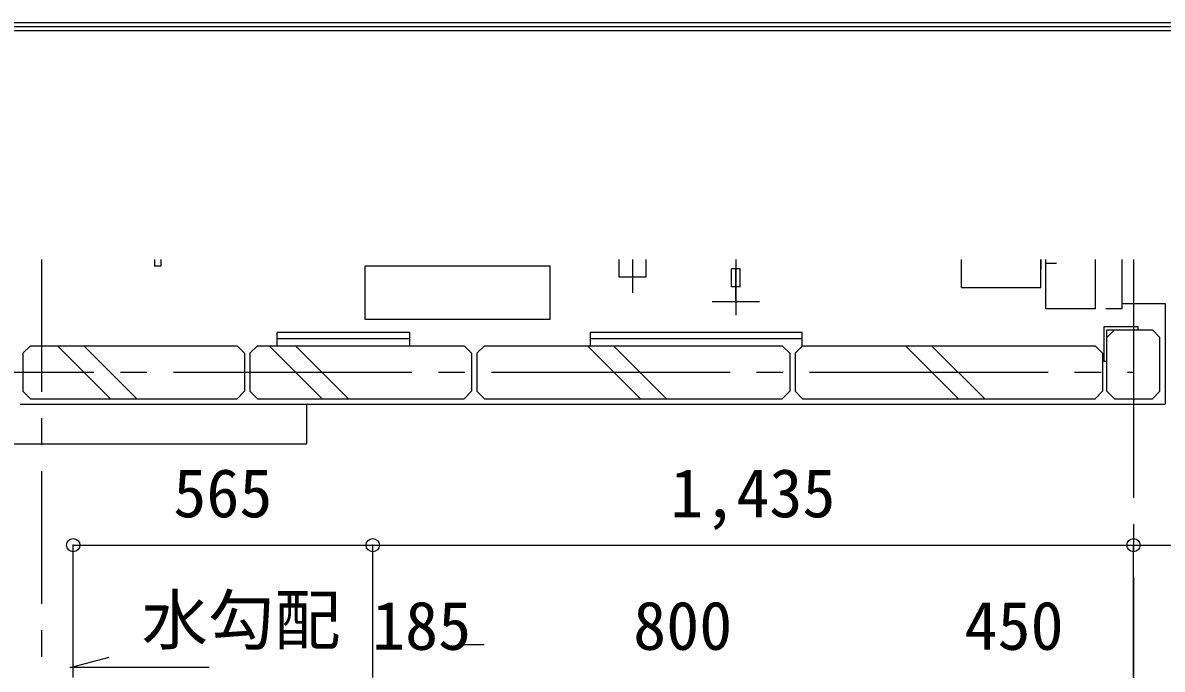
# Model space of a CAD drawing. Units: millimetres, scale not verified. Extents: x -9990 to 10135, y -7026 to 7050.
# Drawn here: x -4851 to -2701, y 5830 to 7050 of the extents above; entities that cross this region are included whole.
import ezdxf
from ezdxf.enums import TextEntityAlignment as Align

# ---------------------------------------------------------------- set-up
doc = ezdxf.new("R2010")
doc.units = ezdxf.units.MM
doc.header["$LTSCALE"] = 50
doc.header["$PDMODE"] = 32
doc.header["$PDSIZE"] = 25
for name, pattern in [('CHAIN1', [8, 5, -1, 1, -1]), ('CHAIN2', [12, 9, -1, 1, -1]), ('DASHED1', [1.8, 1.2, -0.6]), ('DOUBLE_CHAIN1', [8.8, 5, -1, 0.6, -0.6, 0.6, -1])]:
    doc.linetypes.add(name, pattern=pattern)
for name, color, linetype in [('1-0', 4, 'Continuous'), ('1-1', 6, 'Continuous'), ('1-2', 7, 'Continuous'), ('1-4', 4, 'Continuous'), ('F-0', 2, 'Continuous')]:
    doc.layers.add(name, color=color, linetype=linetype)
doc.styles.add('ＭＳ ゴシック', font='')
doc.styles.get('ＭＳ ゴシック').set_extended_font_data('MS Gothic')

msp = doc.modelspace()

# ---------------------------------------------------------------- linework, layer by layer
at = {"layer": '1-0', "color": 6, "linetype": 'CHAIN2'}
for p, q in [((-2755.74, 6603.77), (-2755.74, -3554.93)), ((-9966.72, 6390.68), (-2755.73, 6390.68))]:
    msp.add_line(p, q, dxfattribs=at)
at = {"layer": '1-1', "linetype": 'CHAIN1'}
msp.add_line((-4815.74, 6603.77), (-4815.74, 5390.68), dxfattribs=at)
at = {"layer": '1-1', "color": 4}
for p, q in [((-4755.74, 6064.44), (-4190.74, 6064.44)), ((-4755.74, 5814.44), (-4755.74, 6064.44))]:
    msp.add_line(p, q, dxfattribs=at)
at = {"layer": '1-1', "color": 7}
msp.add_line((-4020.74, 5876.76), (-3980.74, 5876.76), dxfattribs=at)
at = {"layer": '1-1', "color": 4}
for points in [[(-4190.74, 5814.44), (-4190.74, 6064.44), (-2755.73, 6064.44)], [(-2755.73, 5814.44), (-2755.73, 6064.44), (-1320.73, 6064.44)]]:
    msp.add_lwpolyline(points, dxfattribs=at)
for p in [(-4755.74, 6064.44), (-4190.74, 6064.44), (-2755.73, 6064.44)]:
    msp.add_point(p, dxfattribs=at)
at = {"layer": '1-2', "color": 3}
for p, q in [((-4602.74, 6603.77), (-4602.74, 6590.68)), ((-2930.74, 6603.77), (-2930.74, 6585.68)), ((-3513.74, 6551.68), (-3513.74, 6585.68)), ((-3497.74, 6585.68), (-3513.74, 6585.68)), ((-3505.74, 6523.68), (-3505.74, 6585.68)), ((-3497.74, 6551.68), (-3497.74, 6585.68)), ((-2900.74, 6595.68), (-2920.74, 6595.68)), ((-3497.74, 6551.68), (-3513.74, 6551.68)), ((-3461.24, 6523.68), (-3550.24, 6523.68)), ((-4120.74, 6465.68), (-4370.74, 6465.68)), ((-4370.74, 6440.68), (-4370.74, 6465.68)), ((-4120.74, 6453.68), (-4370.74, 6453.68)), ((-4120.74, 6440.68), (-4120.74, 6465.68)), ((-3380.74, 6453.68), (-3780.74, 6453.68))]:
    msp.add_line(p, q, dxfattribs=at)
at = {"layer": '1-2', "linetype": 'CHAIN1'}
for p, q in [((-3700.74, 6603.77), (-3700.74, 6540.68)), ((-3505.74, 6603.77), (-3505.74, 6498.68))]:
    msp.add_line(p, q, dxfattribs=at)
at = {"layer": '1-2'}
for p, q in [((-2805.74, 6456.54), (-2791.59, 6470.68)), ((-2791.59, 6470.68), (-2805.74, 6456.54)), ((-2791.59, 6470.68), (-2719.88, 6470.68)), ((-2705.74, 6456.54), (-2719.88, 6470.68)), ((-2705.74, 6354.82), (-2705.74, 6456.54)), ((-4850.74, 6426.54), (-4836.6, 6440.68)), ((-4836.6, 6440.68), (-4446.58, 6440.68)), ((-4432.43, 6426.54), (-4446.58, 6440.68)), ((-4422.44, 6426.54), (-4408.29, 6440.68)), ((-4408.29, 6440.68), (-4018.27, 6440.68)), ((-4004.13, 6426.54), (-4018.27, 6440.68)), ((-4004.13, 6426.54), (-4018.27, 6440.68)), ((-3994.13, 6426.54), (-3979.99, 6440.68)), ((-3994.13, 6426.54), (-3979.99, 6440.68)), ((-3979.99, 6440.68), (-3418.27, 6440.68)), ((-3404.13, 6426.54), (-3418.27, 6440.68)), ((-3404.13, 6426.54), (-3418.27, 6440.68)), ((-3394.13, 6426.54), (-3379.99, 6440.68)), ((-3394.13, 6426.54), (-3379.99, 6440.68)), ((-3379.99, 6440.68), (-2828.27, 6440.68)), ((-2814.13, 6426.54), (-2828.27, 6440.68)), ((-2814.13, 6426.54), (-2828.27, 6440.68)), ((-2814.13, 6426.54), (-2828.27, 6440.68)), ((-4850.74, 6426.54), (-4850.74, 6354.83)), ((-4432.43, 6426.54), (-4432.43, 6354.83)), ((-4422.44, 6426.54), (-4422.44, 6354.83)), ((-4004.13, 6426.54), (-4004.13, 6354.83)), ((-4004.13, 6426.54), (-4004.13, 6354.83)), ((-3994.13, 6426.54), (-3994.13, 6354.83)), ((-3994.13, 6426.54), (-3994.13, 6354.83)), ((-3404.13, 6426.54), (-3404.13, 6354.83)), ((-3404.13, 6426.54), (-3404.13, 6354.83)), ((-3394.13, 6426.54), (-3394.13, 6354.83)), ((-3394.13, 6426.54), (-3394.13, 6354.83)), ((-2814.13, 6426.54), (-2814.13, 6354.83)), ((-2814.13, 6426.54), (-2814.13, 6354.83)), ((-2814.13, 6426.54), (-2814.13, 6354.83)), ((-4836.6, 6340.68), (-4850.74, 6354.83)), ((-4432.43, 6354.83), (-4446.58, 6340.68)), ((-4422.44, 6354.83), (-4408.29, 6340.68)), ((-4018.27, 6340.68), (-4004.13, 6354.83)), ((-4018.27, 6340.68), (-4004.13, 6354.83)), ((-3979.99, 6340.68), (-3994.13, 6354.83)), ((-3979.99, 6340.68), (-3994.13, 6354.83)), ((-3418.27, 6340.68), (-3404.13, 6354.83)), ((-3418.27, 6340.68), (-3404.13, 6354.83)), ((-3379.99, 6340.68), (-3394.13, 6354.83)), ((-3379.99, 6340.68), (-3394.13, 6354.83)), ((-2828.27, 6340.68), (-2814.13, 6354.83)), ((-2828.27, 6340.68), (-2814.13, 6354.83)), ((-2828.27, 6340.68), (-2814.13, 6354.83)), ((-2705.74, 6354.82), (-2719.88, 6340.68)), ((-4836.6, 6340.68), (-4446.58, 6340.68)), ((-4408.29, 6340.68), (-4018.27, 6340.68)), ((-3979.99, 6340.68), (-3418.27, 6340.68)), ((-3379.99, 6340.68), (-2828.27, 6340.68)), ((-2791.59, 6340.68), (-2719.88, 6340.68))]:
    msp.add_line(p, q, dxfattribs=at)
at = {"layer": '1-2', "color": 4}
for p, q in [((-4685.44, 6340.68), (-4785.44, 6440.68)), ((-4635.95, 6340.68), (-4735.94, 6440.68)), ((-4285.89, 6340.68), (-4385.89, 6440.68)), ((-4236.39, 6340.68), (-4336.39, 6440.68)), ((-3685.89, 6340.68), (-3785.88, 6440.68)), ((-3636.39, 6340.68), (-3736.39, 6440.68)), ((-3085.89, 6340.68), (-3185.88, 6440.68)), ((-3036.39, 6340.68), (-3136.39, 6440.68))]:
    msp.add_line(p, q, dxfattribs=at)
at = {"layer": '1-2', "color": 2}
msp.add_line((-4855.74, 6330.68), (-2695.74, 6330.68), dxfattribs=at)
at = {"layer": '1-2', "color": 3}
for points in [[(-4590.74, 6603.77), (-4590.74, 6590.68), (-4603.24, 6590.68)], [(-2827.74, 6603.77), (-2827.74, 6510.68), (-2920.74, 6510.68), (-2920.74, 6603.77)], [(-2777.74, 6603.77), (-2777.74, 6510.68), (-2807.74, 6510.68)], [(-3380.74, 6440.68), (-3380.74, 6465.68), (-3780.74, 6465.68), (-3780.74, 6440.68)]]:
    msp.add_lwpolyline(points, dxfattribs=at)
at = {"layer": '1-2', "color": 2, "linetype": 'DASHED1'}
msp.add_lwpolyline([(-3726.74, 6603.77), (-3726.74, 6570.68), (-3674.74, 6570.68), (-3674.74, 6603.77)], dxfattribs=at)
at = {"layer": '1-2', "color": 5, "linetype": 'DOUBLE_CHAIN1'}
msp.add_lwpolyline([(-3080.74, 6603.77), (-3080.74, 6550.68), (-2930.74, 6550.68), (-2930.74, 6603.77)], dxfattribs=at)
at = {"layer": '1-2', "color": 3}
for points in [[(-3855.74, 6590.68), (-4205.74, 6590.68), (-4205.74, 6490.68), (-3855.74, 6490.68)], [(-2811.74, 6476.68), (-2811.74, 6411.68), (-2805.74, 6411.68), (-2805.74, 6470.68), (-2746.74, 6470.68), (-2746.74, 6476.68)]]:
    msp.add_lwpolyline(points, close=True, dxfattribs=at)
at = {"layer": '1-2', "color": 2}
msp.add_lwpolyline([(-2777.74, 6520.68), (-2695.74, 6520.68), (-2695.74, 6330.68)], dxfattribs=at)
at = {"layer": '1-2'}
msp.add_lwpolyline([(-2791.59, 6340.68), (-2805.74, 6354.82), (-2805.74, 6456.54)], dxfattribs=at)
at = {"layer": '1-2', "color": 6}
msp.add_lwpolyline([(-4499.23, 5833.71), (-4761.29, 5833.71), (-4687.79, 5852.89)], dxfattribs=at)
at = {"layer": '1-4', "color": 6}
for p in [(-4315.74, 6330.68), (-9520.74, 6255.68)]:
    msp.add_line(p, (-4315.74, 6255.68), dxfattribs=at)
at = {"layer": 'F-0'}
for p, q in [((10134.9, 7050.19), (-9990.39, 7050.19)), ((10119.9, 7035.19), (-9975.39, 7035.19))]:
    msp.add_line(p, q, dxfattribs=at)
msp.add_lwpolyline([(10127.4, -7018.58), (10127.4, 7042.69), (-9982.89, 7042.69)], dxfattribs=at)

# ---------------------------------------------------------------- texts
at = {"layer": '1-1', "color": 4, "style": 'ＭＳ ゴシック'}
for s, p in [('565', (-4566.99, 6089.44)), ('1,435', (-3629.49, 6089.44)), ('185', (-4191.99, 5839.44)), ('800', (-3699.49, 5839.44)), ('450', (-3074.49, 5839.44))]:
    msp.add_text(s, height=91.64, dxfattribs=at).set_placement(p, align=Align.BOTTOM_LEFT)
at = {"layer": '1-2', "color": 4, "style": 'ＭＳ ゴシック'}
msp.add_text('水勾配', height=91.64, dxfattribs=at).set_placement((-4626.49, 5850.12), align=Align.BOTTOM_LEFT)

doc.saveas('drawing.dxf')
